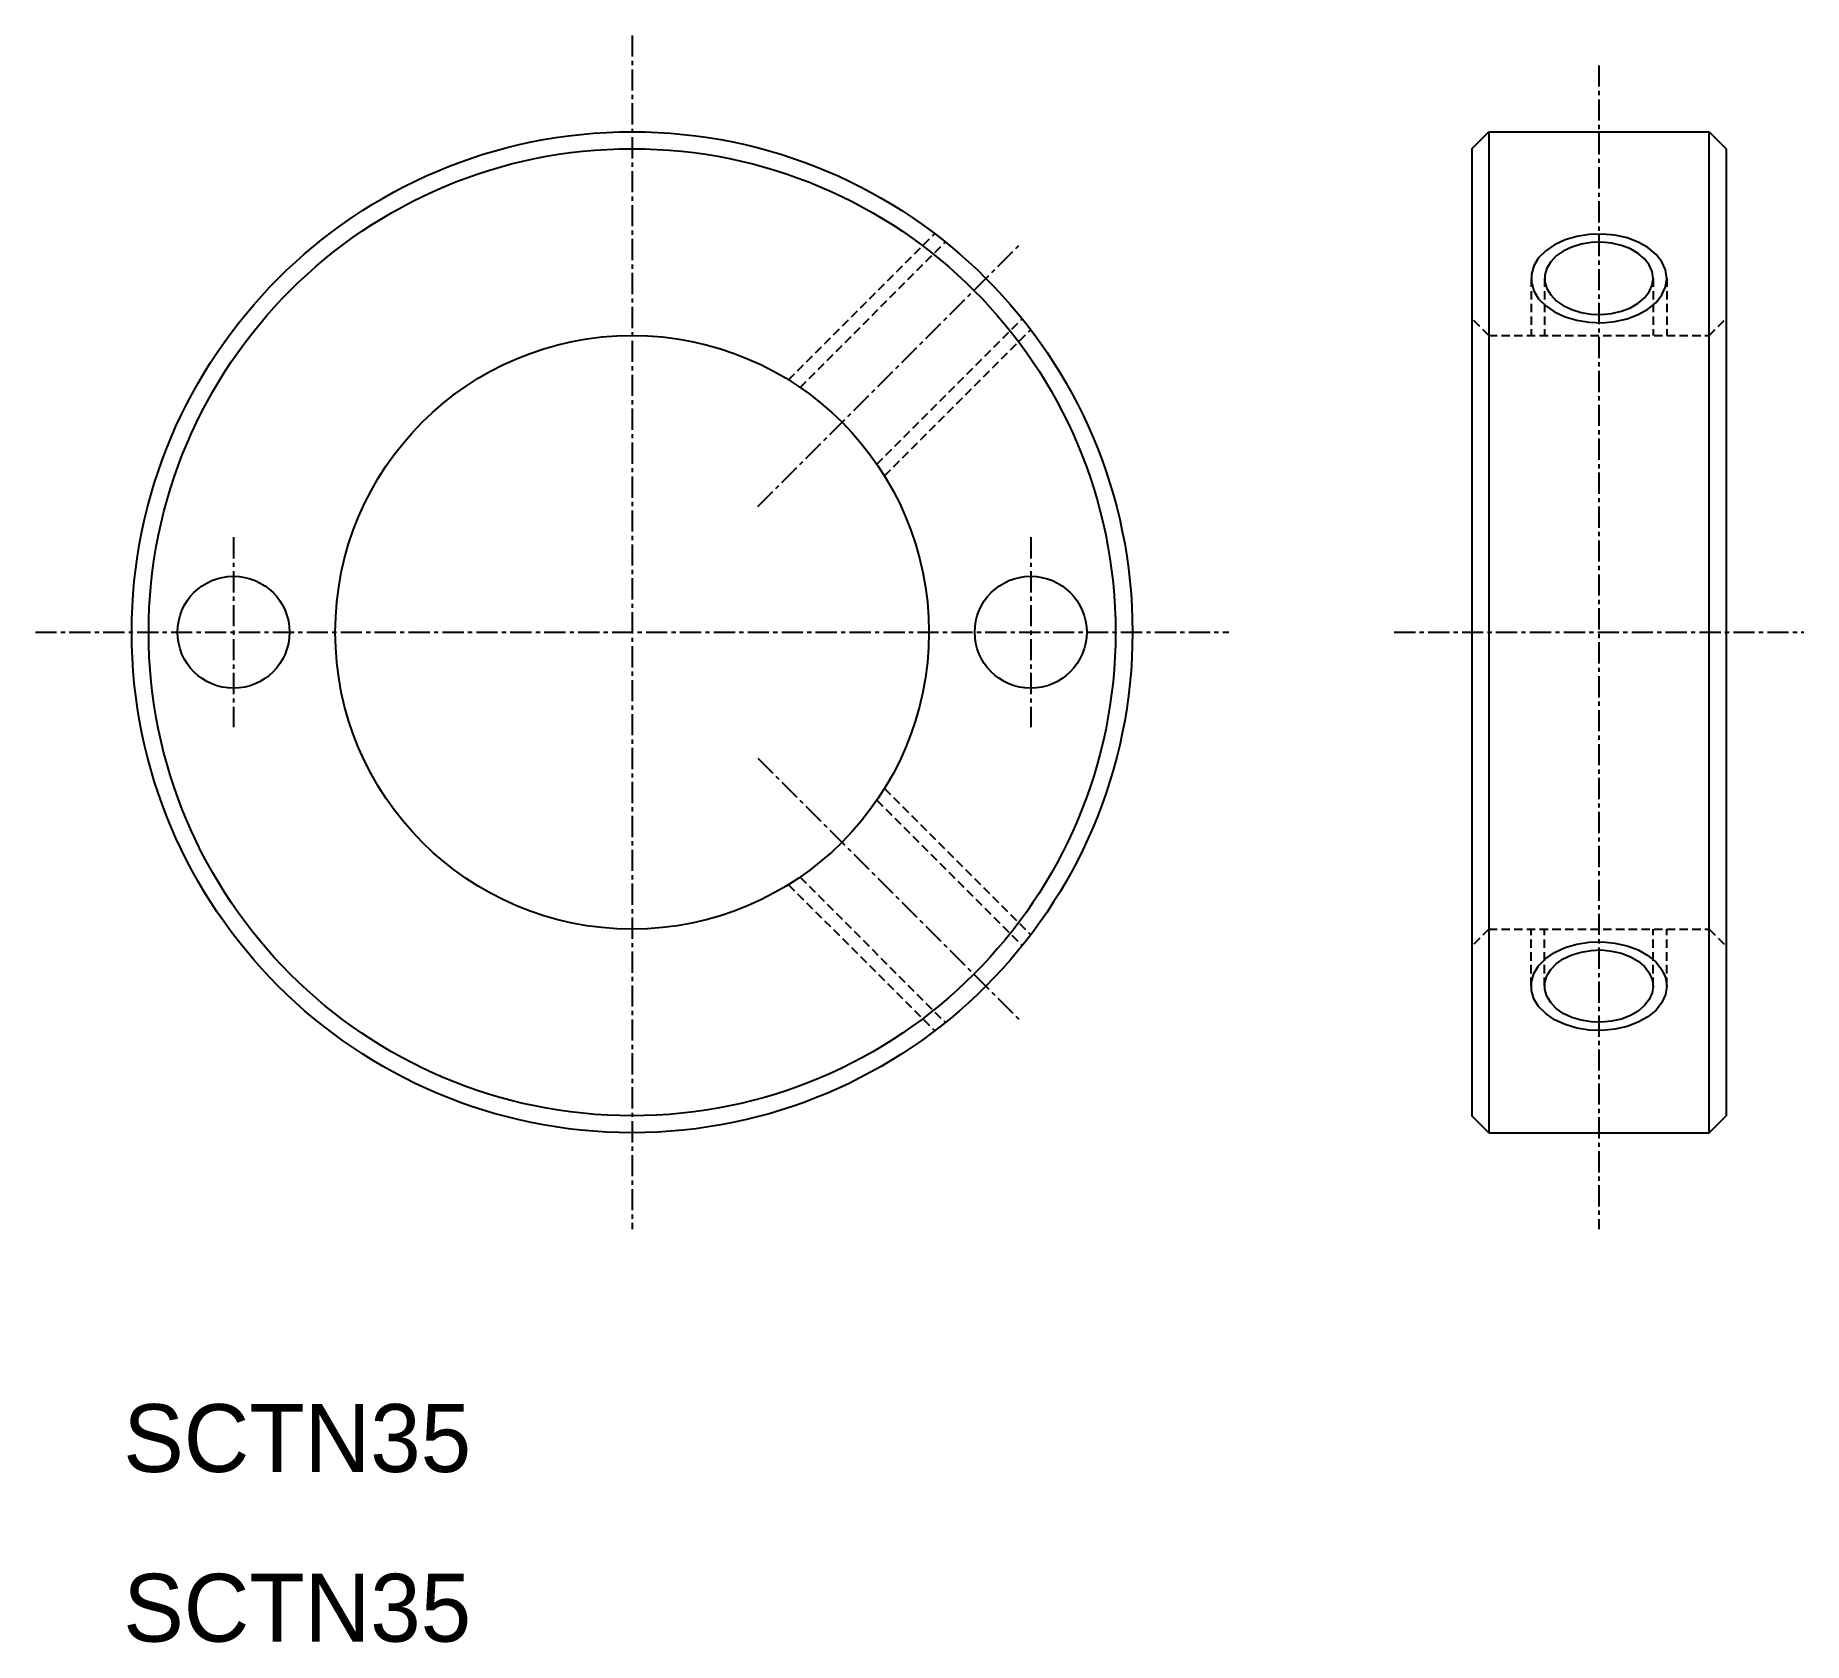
# Model space of a CAD drawing. Extents: x 5 to 109, y 10 to 105.
import ezdxf

# ---------------------------------------------------------------- set-up
doc = ezdxf.new("R2010")
doc.units = 0
doc.linetypes.add('CENTER', pattern=[2, 1.25, -0.25, 0.25, -0.25])
doc.linetypes.add('DASHED', pattern=[0.75, 0.5, -0.25])
doc.layers.get('0').update_dxf_attribs({"linetype": 'CONTINUOUS'})
doc.layers.add('CENTER', color=1, linetype='CENTER')

msp = doc.modelspace()

# ---------------------------------------------------------------- linework, layer by layer
for p, q in [((89.5, 98), (90.5, 99)), ((89.5, 98), (89.5, 41)), ((90.5, 99), (90.5, 40)), ((90.5, 99), (103.5, 99)), ((93.75, 99), (93.75, 99)), ((97, 99), (97, 99)), ((103.5, 40), (103.5, 99)), ((103.5, 99), (104.5, 98)), ((104.5, 98), (104.5, 41)), ((90.5, 40), (89.5, 41)), ((103.5, 40), (104.5, 41)), ((90.5, 40), (103.5, 40))]:
    msp.add_line(p, q)
at = {"color": 3, "linetype": 'DASHED'}
for p, q in [((49.22, 84.38), (57.84, 93)), ((49.9, 83.93), (58.47, 92.5)), ((93, 90.36), (93, 87)), ((93.8, 90.36), (93.8, 87)), ((100.2, 90.36), (100.2, 87)), ((101, 90.36), (101, 87)), ((54.43, 79.4), (63, 87.97)), ((90.5, 87), (89.5, 88)), ((103.5, 87), (104.5, 88)), ((54.88, 78.72), (63.5, 87.34)), ((90.5, 87), (103.5, 87)), ((54.43, 59.6), (63, 51.03)), ((54.88, 60.28), (63.5, 51.66)), ((49.22, 54.62), (57.84, 46)), ((49.9, 55.07), (58.47, 46.5)), ((90.5, 52), (89.5, 51)), ((90.5, 52), (103.5, 52)), ((93, 48.64), (93, 52)), ((93.8, 48.64), (93.8, 52)), ((100.2, 48.64), (100.2, 52)), ((101, 48.64), (101, 52)), ((103.5, 52), (104.5, 51))]:
    msp.add_line(p, q, dxfattribs=at)
at = {"color": 3, "flags": 128}
msp.add_lwpolyline([(101, 90.36), (100.93, 90.86), (100.71, 91.33), (100.37, 91.77), (99.89, 92.17), (99.32, 92.49), (98.66, 92.74), (97.94, 92.9), (97.19, 92.97), (96.43, 92.95), (95.69, 92.83), (95, 92.63), (94.38, 92.34), (93.86, 91.98), (93.44, 91.56), (93.16, 91.1), (93.02, 90.61), (93.02, 90.11), (93.16, 89.62), (93.44, 89.16), (93.86, 88.74), (94.38, 88.38), (95, 88.09), (95.69, 87.89), (96.43, 87.77), (97.19, 87.74), (97.94, 87.82), (98.66, 87.98), (99.32, 88.23), (99.89, 88.55), (100.37, 88.94), (100.71, 89.39), (100.93, 89.86)], close=True, dxfattribs=at)
at = {"flags": 128}
msp.add_lwpolyline([(100.2, 90.36), (100.14, 90.76), (99.97, 91.15), (99.69, 91.51), (99.32, 91.83), (98.86, 92.09), (98.33, 92.3), (97.75, 92.43), (97.15, 92.49), (96.54, 92.47), (95.95, 92.37), (95.4, 92.2), (94.9, 91.97), (94.48, 91.68), (94.16, 91.33), (93.93, 90.96), (93.81, 90.56), (93.81, 90.16), (93.93, 89.76), (94.16, 89.38), (94.48, 89.04), (94.9, 88.75), (95.4, 88.52), (95.95, 88.35), (96.54, 88.25), (97.15, 88.23), (97.75, 88.29), (98.33, 88.42), (98.86, 88.63), (99.32, 88.89), (99.69, 89.21), (99.97, 89.57), (100.14, 89.96)], close=True, dxfattribs=at)
at = {"color": 3, "extrusion": (0, 0, -1), "flags": 128}
msp.add_lwpolyline([(-101, 48.64), (-100.93, 48.14), (-100.71, 47.67), (-100.37, 47.23), (-99.89, 46.83), (-99.32, 46.51), (-98.66, 46.26), (-97.94, 46.1), (-97.19, 46.03), (-96.43, 46.05), (-95.69, 46.17), (-95, 46.37), (-94.38, 46.66), (-93.86, 47.02), (-93.44, 47.44), (-93.16, 47.9), (-93.02, 48.39), (-93.02, 48.89), (-93.16, 49.38), (-93.44, 49.84), (-93.86, 50.26), (-94.38, 50.62), (-95, 50.91), (-95.69, 51.11), (-96.43, 51.23), (-97.19, 51.26), (-97.94, 51.18), (-98.66, 51.02), (-99.32, 50.77), (-99.89, 50.45), (-100.37, 50.06), (-100.71, 49.61), (-100.93, 49.14)], close=True, dxfattribs=at)
at = {"extrusion": (0, 0, -1), "flags": 128}
msp.add_lwpolyline([(-100.2, 48.64), (-100.14, 48.24), (-99.97, 47.85), (-99.69, 47.49), (-99.32, 47.17), (-98.86, 46.91), (-98.33, 46.7), (-97.75, 46.57), (-97.15, 46.51), (-96.54, 46.53), (-95.95, 46.63), (-95.4, 46.8), (-94.9, 47.03), (-94.48, 47.32), (-94.16, 47.67), (-93.93, 48.04), (-93.81, 48.44), (-93.81, 48.84), (-93.93, 49.24), (-94.16, 49.62), (-94.48, 49.96), (-94.9, 50.25), (-95.4, 50.48), (-95.95, 50.65), (-96.54, 50.75), (-97.15, 50.77), (-97.75, 50.71), (-98.33, 50.58), (-98.86, 50.37), (-99.32, 50.11), (-99.69, 49.79), (-99.97, 49.43), (-100.14, 49.04)], close=True, dxfattribs=at)
for centre, radius in [((40, 69.5), 29.5), ((40, 69.5), 28.5), ((40, 69.5), 17.5), ((16.5, 69.5), 3.3), ((63.5, 69.5), 3.3)]:
    msp.add_circle(centre, radius)
at = {"layer": 'CENTER', "color": 1, "linetype": 'CENTER'}
for p, q in [((40, 104.68), (40, 34.32)), ((97, 102.91), (97, 34.32)), ((47.42, 76.92), (62.81, 92.31)), ((16.5, 75.1), (16.5, 63.9)), ((63.5, 75.1), (63.5, 63.9)), ((4.82, 69.5), (75.18, 69.5)), ((84.93, 69.5), (109.07, 69.5)), ((47.42, 62.08), (62.81, 46.69))]:
    msp.add_line(p, q, dxfattribs=at)

# ---------------------------------------------------------------- texts
for p in [(10, 20), (10, 10)]:
    msp.add_text('SCTN35', height=4).set_placement(p)

doc.saveas('drawing.dxf')
